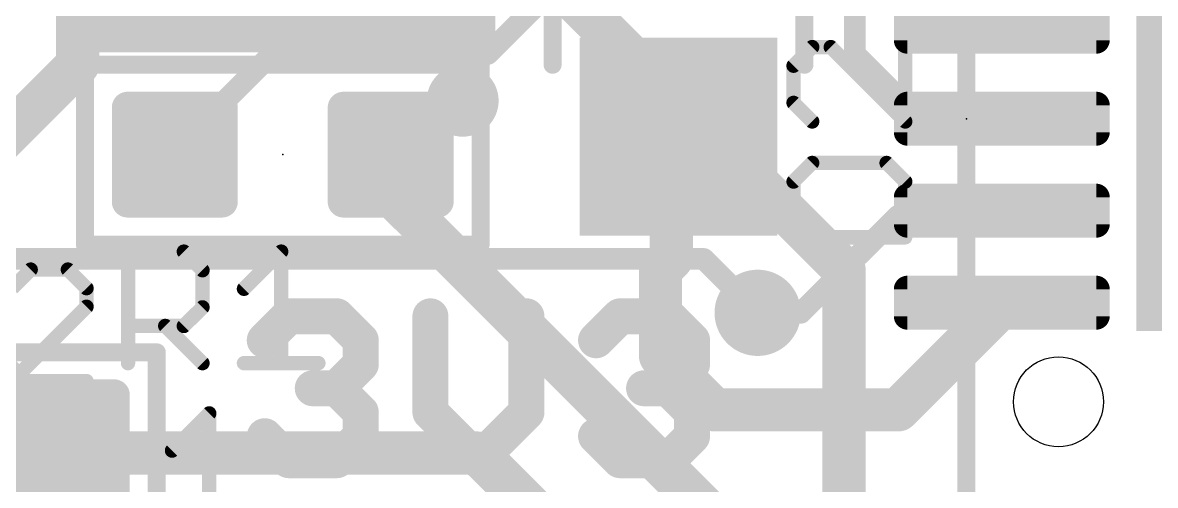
# Model space of a CAD drawing. Extents: x -6.8 to 69.2, y -5 to 26.2.
# Drawn here: x 56.84 to 64.83, y 9.6 to 12.87 of the extents above; entities that cross this region are included whole.
import ezdxf

# ---------------------------------------------------------------- set-up
doc = ezdxf.new("R2010")
doc.units = 0
for name, color, linetype in [('1', 22, 'CONTINUOUS'), ('16', 175, 'CONTINUOUS'), ('18', 82, 'CONTINUOUS'), ('20', 7, 'CONTINUOUS'), ('21', 253, 'CONTINUOUS'), ('23', 7, 'CONTINUOUS'), ('25', 253, 'CONTINUOUS'), ('39', 22, 'CONTINUOUS'), ('41', 22, 'CONTINUOUS'), ('51', 253, 'CONTINUOUS')]:
    doc.layers.add(name, color=color, linetype=linetype)

# ---------------------------------------------------------------- blocks, each defined once
blk = doc.blocks.new('RECT')
blk.add_solid([(-0.5, -0.5), (0.5, -0.5), (-0.5, 0.5), (0.5, 0.5)])
blk = doc.blocks.new('RECT60960X243840R50')
at = {"const_width": 0.0953}
blk.add_lwpolyline([(0.1429, -0.6667), (0.1429, 0.6667, 0.4142), (0.0953, 0.7144), (-0.0953, 0.7144, 0.4142), (-0.1429, 0.6667), (-0.1429, -0.6667, 0.4142), (-0.0953, -0.7144), (0.0953, -0.7144, 0.4142)], format="xyb", close=True, dxfattribs=at)
blk.add_solid([(-0.1191, -0.6906), (0.1191, -0.6906), (-0.1191, 0.6906), (0.1191, 0.6906)])
blk = doc.blocks.new('RECT142240X142240R25')
at = {"const_width": 0.1111}
blk.add_lwpolyline([(0.3889, -0.3334), (0.3889, 0.3334, 0.4142), (0.3334, 0.3889), (-0.3334, 0.3889, 0.4142), (-0.3889, 0.3334), (-0.3889, -0.3334, 0.4142), (-0.3334, -0.3889), (0.3334, -0.3889, 0.4142)], format="xyb", close=True, dxfattribs=at)
blk.add_solid([(-0.3588, -0.3588), (0.3588, -0.3588), (-0.3588, 0.3588), (0.3588, 0.3588)])
blk = doc.blocks.new('ROUNDV')
at = {"const_width": 0.5}
blk.add_lwpolyline([(0, -0.25, 1), (0, 0.25, 1), (0, -0.25)], format="xyb", dxfattribs=at)

msp = doc.modelspace()

# ---------------------------------------------------------------- linework, layer by layer
at = {"layer": '1'}
for points, const_width in [([(62.7126, 12.6492), (62.7126, 13.716)], 0.1524), ([(57.2262, 12.573), (57.2262, 13.4112)], 0.3048), ([(60.1218, 12.6492), (60.7314, 13.2588)], 0.1524), ([(56.4642, 11.811), (57.2262, 12.573)], 0.3048), ([(57.912, 11.9634), (58.5978, 12.6492)], 0.1524), ([(58.5978, 12.6492), (60.1218, 12.6492)], 0.1524), ([(63.1698, 12.192), (62.7126, 12.6492)], 0.1524), ([(63.75, 12.192), (63.1698, 12.192)], 0.1524), ([(61.4172, 12.0396), (61.468, 12.065)], 0.3048), ([(61.4172, 11.2014), (61.4172, 12.0396)], 0.3048), ([(59.436, 11.6586), (59.436, 11.938)], 0.3048), ([(57.912, 11.9634), (57.912, 11.938)], 0.1524), ([(61.7982, 9.2964), (59.436, 11.6586)], 0.3048), ([(63.7032, 11.5062), (63.75, 11.542)], 0.1524), ([(63.0174, 11.5062), (62.3316, 10.8204)], 0.1524), ([(63.7032, 11.5062), (63.0174, 11.5062)], 0.1524), ([(61.341, 11.1252), (61.4172, 11.2014)], 0.3048), ([(61.341, 10.5156), (61.341, 11.1252)], 0.3048), ([(63.7032, 10.8204), (63.75, 10.892)], 0.3048), ([(63.7032, 10.8204), (63.0174, 10.1346)], 0.3048), ([(62.3316, 10.8204), (62.0268, 10.8204)], 0.1524), ([(57.15, 9.906), (56.388, 10.668)], 0.3048), ([(61.722, 10.1346), (61.341, 10.5156)], 0.3048), ([(63.0174, 10.1346), (61.722, 10.1346)], 0.3048), ([(57.2262, 9.8298), (57.15, 9.906)], 0.3048), ([(60.0456, 9.8298), (57.2262, 9.8298)], 0.3048), ([(61.722, 8.1534), (60.0456, 9.8298)], 0.3048)]:
    msp.add_lwpolyline(points, dxfattribs=dict(at, const_width=const_width))
for points, const_width in [([(57.2801, 12.5191, 1), (57.1723, 12.6269)], 0.1524), ([(58.5978, 12.6873, 1), (58.5978, 12.6111)], 0.0762), ([(58.6247, 12.6223, 1), (58.5709, 12.6761)], 0.0762), ([(60.0949, 12.6761, 1), (60.1487, 12.6223)], 0.0762), ([(60.1218, 12.6111, 1), (60.1218, 12.6873)], 0.0762), ([(62.7395, 12.6761, 1), (62.6857, 12.6223)], 0.0762), ([(57.15, 12.573, 1), (57.3024, 12.573)], 0.1524), ([(62.6745, 12.6492, 1), (62.7507, 12.6492)], 0.0762), ([(63.1698, 12.2301, 1), (63.1698, 12.1539)], 0.0762), ([(63.1429, 12.1651, 1), (63.1967, 12.2189)], 0.0762), ([(63.75, 12.1539, 1), (63.75, 12.2301)], 0.0762), ([(61.4934, 12.0396, 1), (61.341, 12.0396)], 0.1524), ([(61.3831, 12.1078, 1), (61.4513, 11.9714)], 0.1524), ([(61.5021, 11.9968, 1), (61.4339, 12.1332)], 0.1524), ([(59.5122, 11.938, 1), (59.3598, 11.938)], 0.1524), ([(57.9501, 11.9634, 1), (57.8739, 11.9634)], 0.0762), ([(57.8851, 11.9903, 1), (57.9389, 11.9365)], 0.0762), ([(57.8739, 11.938, 1), (57.9501, 11.938)], 0.0762), ([(59.4899, 11.7125, 1), (59.3821, 11.6047)], 0.1524), ([(59.3598, 11.6586, 1), (59.5122, 11.6586)], 0.1524), ([(63.7731, 11.5117, 1), (63.7269, 11.5723)], 0.0762), ([(63.0174, 11.5443, 1), (63.0174, 11.4681)], 0.0762), ([(63.0443, 11.4793, 1), (62.9905, 11.5331)], 0.0762), ([(63.6801, 11.5365, 1), (63.7263, 11.4759)], 0.0762), ([(63.7032, 11.4681, 1), (63.7032, 11.5443)], 0.0762), ([(61.4172, 11.1252, 1), (61.2648, 11.1252)], 0.1524), ([(61.341, 11.2014, 1), (61.4934, 11.2014)], 0.1524), ([(61.4711, 11.1475, 1), (61.3633, 11.2553)], 0.1524), ([(61.2871, 11.1791, 1), (61.3949, 11.0713)], 0.1524), ([(63.8138, 10.8503, 1), (63.6862, 10.9337)], 0.1524), ([(63.7571, 10.7665, 1), (63.6493, 10.8743)], 0.1524), ([(62.0268, 10.8585, 1), (62.0268, 10.7823)], 0.0762), ([(62.3047, 10.8473, 1), (62.3585, 10.7935)], 0.0762), ([(62.3316, 10.7823, 1), (62.3316, 10.8585)], 0.0762), ([(63.6394, 10.8621, 1), (63.767, 10.7787)], 0.1524), ([(61.3949, 10.5695, 1), (61.2871, 10.4617)], 0.1524), ([(61.2648, 10.5156, 1), (61.4172, 10.5156)], 0.1524), ([(61.722, 10.2108, 1), (61.722, 10.0584)], 0.1524), ([(61.6681, 10.0807, 1), (61.7759, 10.1885)], 0.1524), ([(62.9635, 10.1885, 1), (63.0713, 10.0807)], 0.1524), ([(63.0174, 10.0584, 1), (63.0174, 10.2108)], 0.1524), ([(57.2039, 9.9599, 1), (57.0961, 9.8521)], 0.1524), ([(57.0961, 9.8521, 1), (57.2039, 9.9599)], 0.1524), ([(57.2262, 9.906, 1), (57.2262, 9.7536)], 0.1524), ([(57.1723, 9.7759, 1), (57.2801, 9.8837)], 0.1524), ([(60.0995, 9.8837, 1), (59.9917, 9.7759)], 0.1524), ([(60.0456, 9.7536, 1), (60.0456, 9.906)], 0.1524)]:
    msp.add_lwpolyline(points, format="xyb", dxfattribs=dict(at, const_width=const_width))
at = {"layer": '16'}
for points, const_width in [([(62.6364, 11.1252), (57.4548, 16.3068)], 0.3048), ([(61.6458, 11.2014), (53.0352, 11.2014)], 0.1524), ([(62.0268, 10.8204), (61.6458, 11.2014)], 0.1524), ([(62.6364, 9.0678), (62.6364, 11.1252)], 0.3048)]:
    msp.add_lwpolyline(points, dxfattribs=dict(at, const_width=const_width))
for points, const_width in [([(61.6727, 11.2283, 1), (61.6189, 11.1745)], 0.0762), ([(61.6458, 11.1633, 1), (61.6458, 11.2395)], 0.0762), ([(62.7126, 11.1252, 1), (62.5602, 11.1252)], 0.1524), ([(62.5825, 11.0713, 1), (62.6903, 11.1791)], 0.1524), ([(61.9999, 10.7935, 1), (62.0537, 10.8473)], 0.0762)]:
    msp.add_lwpolyline(points, format="xyb", dxfattribs=dict(at, const_width=const_width))
at = {"layer": '20'}
msp.add_circle((64.15, 10.192), 0.3175, dxfattribs=at)
at = {"layer": '21'}
for points, const_width in [([(63.5, 8.492), (63.5, 15.892)], 0.127), ([(57.174, 12.724), (57.174, 15.724)], 0.127), ([(60.579, 12.573), (60.579, 14.859)], 0.127), ([(62.357, 14.859), (62.357, 12.573)], 0.127), ([(60.174, 13.0492), (59.8488, 12.724)], 0.127), ([(59.8488, 12.724), (57.174, 12.724)], 0.127), ([(57.277, 11.303), (57.277, 12.573)], 0.127), ([(57.277, 12.573), (60.071, 12.573)], 0.127), ([(60.071, 12.573), (60.071, 11.303)], 0.127), ([(60.071, 11.303), (57.277, 11.303)], 0.127), ([(58.547, 10.6264), (58.7165, 10.7959)], 0.254), ([(58.7165, 10.7959), (59.0554, 10.7959)], 0.254), ([(59.0554, 10.7959), (59.2249, 10.6264)], 0.254), ([(59.7164, 10.7959), (59.7164, 10.118)], 0.254), ([(60.3943, 10.118), (60.3943, 10.7959)], 0.254), ([(60.8858, 10.6264), (61.0553, 10.7959)], 0.254), ([(61.0553, 10.7959), (61.3942, 10.7959)], 0.254), ([(61.3942, 10.7959), (61.5637, 10.6264)], 0.254), ([(59.2249, 10.6264), (59.2249, 10.4569)], 0.254), ([(61.5637, 10.6264), (61.5637, 10.4569)], 0.254), ([(54.991, 10.541), (57.785, 10.541)], 0.127), ([(57.785, 10.541), (57.785, 9.271)], 0.127), ([(59.2249, 10.4569), (59.0554, 10.2874)], 0.254), ([(61.5637, 10.4569), (61.3942, 10.2874)], 0.254), ([(59.0554, 10.2874), (58.886, 10.2874)], 0.254), ([(59.0554, 10.2874), (59.2249, 10.118)], 0.254), ([(61.3942, 10.2874), (61.2248, 10.2874)], 0.254), ([(61.3942, 10.2874), (61.5637, 10.118)], 0.254), ([(59.2249, 10.118), (59.2249, 9.9485)], 0.254), ([(59.7164, 10.118), (60.0554, 9.779)], 0.254), ([(60.0554, 9.779), (60.3943, 10.118)], 0.254), ([(61.5637, 10.118), (61.5637, 9.9485)], 0.254), ([(58.7165, 9.779), (58.547, 9.9485)], 0.254), ([(59.2249, 9.9485), (59.0554, 9.779)], 0.254), ([(61.0553, 9.779), (60.8858, 9.9485)], 0.254), ([(61.5637, 9.9485), (61.3942, 9.779)], 0.254), ([(59.0554, 9.779), (58.7165, 9.779)], 0.254), ([(61.3942, 9.779), (61.0553, 9.779)], 0.254)]:
    msp.add_lwpolyline(points, dxfattribs=dict(at, const_width=const_width))
for points, const_width in [([(57.174, 12.7558, 1), (57.174, 12.6922)], 0.0635), ([(57.1422, 12.724, 1), (57.2058, 12.724)], 0.0635), ([(59.8263, 12.7465, 1), (59.8713, 12.7015)], 0.0635), ([(59.8488, 12.6922, 1), (59.8488, 12.7558)], 0.0635), ([(57.3088, 12.573, 1), (57.2452, 12.573)], 0.0635), ([(57.277, 12.6048, 1), (57.277, 12.5412)], 0.0635), ([(60.1028, 12.573, 1), (60.0393, 12.573)], 0.0635), ([(60.071, 12.5412, 1), (60.071, 12.6048)], 0.0635), ([(59.944, 12.192, 1), (59.944, 12.446, 1), (59.944, 12.192)], 0.254), ([(60.5472, 12.573, 1), (60.6108, 12.573)], 0.0635), ([(62.3253, 12.573, 1), (62.3888, 12.573)], 0.0635), ([(57.277, 11.3348, 1), (57.277, 11.2713)], 0.0635), ([(60.071, 11.2713, 1), (60.071, 11.3348)], 0.0635), ([(57.2452, 11.303, 1), (57.3088, 11.303)], 0.0635), ([(60.0393, 11.303, 1), (60.1028, 11.303)], 0.0635), ([(58.7165, 10.8594, 1), (58.7165, 10.7324)], 0.127), ([(58.7614, 10.751, 1), (58.6716, 10.8408)], 0.127), ([(59.1003, 10.8408, 1), (59.0105, 10.751)], 0.127), ([(59.0554, 10.7324, 1), (59.0554, 10.8594)], 0.127), ([(59.7799, 10.7959, 1), (59.6529, 10.7959)], 0.127), ([(60.4578, 10.7959, 1), (60.3308, 10.7959)], 0.127), ([(61.0553, 10.8594, 1), (61.0553, 10.7324)], 0.127), ([(61.1002, 10.751, 1), (61.0104, 10.8408)], 0.127), ([(61.4391, 10.8408, 1), (61.3493, 10.751)], 0.127), ([(61.3942, 10.7324, 1), (61.3942, 10.8594)], 0.127), ([(58.5021, 10.6713, 1), (58.5919, 10.5815)], 0.127), ([(59.2884, 10.6264, 1), (59.1614, 10.6264)], 0.127), ([(59.18, 10.5815, 1), (59.2698, 10.6713)], 0.127), ([(60.8409, 10.6713, 1), (60.9307, 10.5815)], 0.127), ([(61.6272, 10.6264, 1), (61.5002, 10.6264)], 0.127), ([(61.5188, 10.5815, 1), (61.6086, 10.6713)], 0.127), ([(57.8168, 10.541, 1), (57.7533, 10.541)], 0.0635), ([(57.785, 10.5092, 1), (57.785, 10.5728)], 0.0635), ([(59.2698, 10.412, 1), (59.18, 10.5018)], 0.127), ([(61.6086, 10.412, 1), (61.5188, 10.5018)], 0.127), ([(59.1614, 10.4569, 1), (59.2884, 10.4569)], 0.127), ([(61.5002, 10.4569, 1), (61.6272, 10.4569)], 0.127), ([(58.886, 10.3509, 1), (58.886, 10.2239)], 0.127), ([(59.1003, 10.3323, 1), (59.0105, 10.2425)], 0.127), ([(59.0105, 10.3323, 1), (59.1003, 10.2425)], 0.127), ([(59.0554, 10.2239, 1), (59.0554, 10.3509)], 0.127), ([(61.2248, 10.3509, 1), (61.2248, 10.2239)], 0.127), ([(61.4391, 10.3323, 1), (61.3493, 10.2425)], 0.127), ([(61.3493, 10.3323, 1), (61.4391, 10.2425)], 0.127), ([(61.3942, 10.2239, 1), (61.3942, 10.3509)], 0.127), ([(59.2884, 10.118, 1), (59.1614, 10.118)], 0.127), ([(59.7613, 10.1629, 1), (59.6715, 10.0731)], 0.127), ([(60.4392, 10.0731, 1), (60.3494, 10.1629)], 0.127), ([(61.6272, 10.118, 1), (61.5002, 10.118)], 0.127), ([(59.18, 10.0731, 1), (59.2698, 10.1629)], 0.127), ([(59.6529, 10.118, 1), (59.7799, 10.118)], 0.127), ([(60.3308, 10.118, 1), (60.4578, 10.118)], 0.127), ([(61.5188, 10.0731, 1), (61.6086, 10.1629)], 0.127), ([(58.5919, 9.9934, 1), (58.5021, 9.9036)], 0.127), ([(59.2698, 9.9036, 1), (59.18, 9.9934)], 0.127), ([(60.9307, 9.9934, 1), (60.8409, 9.9036)], 0.127), ([(61.6086, 9.9036, 1), (61.5188, 9.9934)], 0.127), ([(59.1614, 9.9485, 1), (59.2884, 9.9485)], 0.127), ([(61.5002, 9.9485, 1), (61.6272, 9.9485)], 0.127), ([(58.7165, 9.8425, 1), (58.7165, 9.7155)], 0.127), ([(58.6716, 9.7341, 1), (58.7614, 9.8239)], 0.127), ([(59.0105, 9.8239, 1), (59.1003, 9.7341)], 0.127), ([(59.0554, 9.7155, 1), (59.0554, 9.8425)], 0.127), ([(60.0105, 9.8239, 1), (60.1003, 9.7341)], 0.127), ([(60.0105, 9.7341, 1), (60.1003, 9.8239)], 0.127), ([(61.0553, 9.8425, 1), (61.0553, 9.7155)], 0.127), ([(61.0104, 9.7341, 1), (61.1002, 9.8239)], 0.127), ([(61.3493, 9.8239, 1), (61.4391, 9.7341)], 0.127), ([(61.3942, 9.7155, 1), (61.3942, 9.8425)], 0.127)]:
    msp.add_lwpolyline(points, format="xyb", dxfattribs=dict(at, const_width=const_width))
at = {"layer": '23'}
for p in [(63.5, 12.192), (58.674, 11.938)]:
    msp.add_point(p, dxfattribs=at)
at = {"layer": '25', "const_width": 0.1016}
for points in [[(62.4115, 12.6978), (62.2801, 12.5664)], [(62.5428, 12.6978), (62.4115, 12.6978)], [(63.0682, 12.1724), (62.5428, 12.6978)], [(63.0682, 12.6978), (63.0682, 12.1724)], [(62.2801, 12.5664), (62.2801, 12.3037)], [(62.2801, 12.3037), (62.4115, 12.1724)], [(62.4115, 11.8792), (62.2801, 11.7478)], [(62.9369, 11.8792), (62.4115, 11.8792)], [(63.0682, 11.7478), (62.9369, 11.8792)], [(62.2801, 11.7478), (62.2801, 11.3538)], [(63.0682, 11.3538), (63.0682, 11.7478)], [(62.2801, 11.3538), (63.0682, 11.3538)], [(57.5818, 10.4648), (57.5818, 11.2529)], [(57.5818, 11.2529), (57.9758, 11.2529)], [(57.9758, 11.2529), (58.1072, 11.1215)], [(58.4004, 10.9902), (58.6631, 11.2529)], [(58.6631, 11.2529), (58.6631, 10.4648)], [(56.8946, 11.1259), (56.7632, 10.9945)], [(57.1573, 11.1259), (56.8946, 11.1259)], [(57.2886, 10.9945), (57.1573, 11.1259)], [(58.1072, 11.1215), (58.1072, 10.8588)], [(57.2886, 10.8632), (57.2886, 10.9945)], [(56.7632, 10.3378), (57.2886, 10.8632)], [(58.1072, 10.8588), (57.9758, 10.7275)], [(57.9758, 10.7275), (57.5818, 10.7275)], [(57.8445, 10.7275), (58.1072, 10.4648)], [(58.4004, 10.4648), (58.9258, 10.4648)], [(57.2886, 10.3378), (56.7632, 10.3378)], [(57.0738, 10.1099), (57.0738, 9.3218)], [(57.8924, 9.8472), (58.1551, 10.1099)], [(58.1551, 10.1099), (58.1551, 9.3218)]]:
    msp.add_lwpolyline(points, dxfattribs=at)
at = {"layer": '25', "const_width": 0.0508}
for points in [[(62.4115, 12.7232, 1), (62.4115, 12.6724)], [(62.4294, 12.6798, 1), (62.3935, 12.7157)], [(62.5608, 12.7157, 1), (62.5249, 12.6798)], [(62.5428, 12.6724, 1), (62.5428, 12.7232)], [(63.0936, 12.6978, 1), (63.0428, 12.6978)], [(62.3055, 12.5664, 1), (62.2547, 12.5664)], [(62.2622, 12.5844, 1), (62.2981, 12.5485)], [(62.2547, 12.3037, 1), (62.3055, 12.3037)], [(62.2981, 12.3217, 1), (62.2622, 12.2858)], [(62.3935, 12.1544, 1), (62.4294, 12.1903)], [(63.0428, 12.1724, 1), (63.0936, 12.1724)], [(63.0502, 12.1544, 1), (63.0862, 12.1903)], [(62.4115, 11.9046, 1), (62.4115, 11.8538)], [(62.4294, 11.8612, 1), (62.3935, 11.8971)], [(62.9548, 11.8971, 1), (62.9189, 11.8612)], [(62.9369, 11.8538, 1), (62.9369, 11.9046)], [(62.3055, 11.7478, 1), (62.2547, 11.7478)], [(62.2622, 11.7658, 1), (62.2981, 11.7299)], [(63.0936, 11.7478, 1), (63.0428, 11.7478)], [(63.0502, 11.7299, 1), (63.0862, 11.7658)], [(62.2801, 11.3792, 1), (62.2801, 11.3284)], [(62.2547, 11.3538, 1), (62.3055, 11.3538)], [(63.0428, 11.3538, 1), (63.0936, 11.3538)], [(63.0682, 11.3284, 1), (63.0682, 11.3792)], [(57.6072, 11.2529, 1), (57.5564, 11.2529)], [(57.5818, 11.2783, 1), (57.5818, 11.2275)], [(57.9938, 11.2708, 1), (57.9579, 11.2349)], [(57.9758, 11.2275, 1), (57.9758, 11.2783)], [(58.6885, 11.2529, 1), (58.6377, 11.2529)], [(58.681, 11.2349, 1), (58.6451, 11.2708)], [(56.8946, 11.1513, 1), (56.8946, 11.1005)], [(56.9125, 11.1079, 1), (56.8766, 11.1438)], [(57.1752, 11.1438, 1), (57.1393, 11.1079)], [(57.1573, 11.1005, 1), (57.1573, 11.1513)], [(58.1326, 11.1215, 1), (58.0818, 11.1215)], [(58.0892, 11.1036, 1), (58.1251, 11.1395)], [(57.314, 10.9945, 1), (57.2632, 10.9945)], [(57.2706, 10.9766, 1), (57.3066, 11.0125)], [(58.3824, 11.0081, 1), (58.4183, 10.9722)], [(57.2632, 10.8632, 1), (57.314, 10.8632)], [(57.3066, 10.8452, 1), (57.2706, 10.8811)], [(58.0818, 10.8588, 1), (58.1326, 10.8588)], [(58.1251, 10.8409, 1), (58.0892, 10.8768)], [(57.5818, 10.7529, 1), (57.5818, 10.7021)], [(57.8625, 10.7455, 1), (57.8265, 10.7095)], [(57.9579, 10.7455, 1), (57.9938, 10.7095)], [(57.9758, 10.7021, 1), (57.9758, 10.7529)], [(57.5564, 10.4648, 1), (57.6072, 10.4648)], [(58.0892, 10.4468, 1), (58.1251, 10.4828)], [(58.4004, 10.4902, 1), (58.4004, 10.4394)], [(58.6377, 10.4648, 1), (58.6885, 10.4648)], [(58.9258, 10.4394, 1), (58.9258, 10.4902)], [(57.2886, 10.3124, 1), (57.2886, 10.3632)], [(57.0992, 10.1099, 1), (57.0484, 10.1099)], [(58.1805, 10.1099, 1), (58.1297, 10.1099)], [(58.173, 10.0919, 1), (58.1371, 10.1278)], [(57.8744, 9.8651, 1), (57.9103, 9.8292)]]:
    msp.add_lwpolyline(points, format="xyb", dxfattribs=at)
at = {"layer": '51', "const_width": 0.0635}
for points in [[(60.833, 12.6048, 1), (60.833, 12.5412)], [(62.103, 12.5412, 1), (62.103, 12.6048)]]:
    msp.add_lwpolyline(points, format="xyb", dxfattribs=at)
at = {"layer": '51', "const_width": 0.127}
msp.add_lwpolyline([(62.103, 12.573), (60.833, 12.573)], dxfattribs=at)

# ---------------------------------------------------------------- block references
at = {"layer": '1'}
for name, p, rotation in [('RECT60960X243840R50', (63.75, 12.842), 270), ('RECT142240X142240R25', (57.912, 11.938), 180), ('RECT142240X142240R25', (59.436, 11.938), 180), ('RECT60960X243840R50', (63.75, 12.192), 270), ('RECT60960X243840R50', (63.75, 11.542), 270), ('RECT60960X243840R50', (63.75, 10.892), 270)]:
    msp.add_blockref(name, p, dxfattribs=dict(at, rotation=rotation))
at = {"layer": '1', "xscale": 1.397, "yscale": 1.397, "rotation": 270}
msp.add_blockref('RECT', (61.468, 12.065), dxfattribs=at)
at = {"layer": '1'}
msp.add_blockref('RECT142240X142240R25', (57.15, 9.906), dxfattribs=at)
at = {"layer": '18', "xscale": 0.6096, "yscale": 0.6096}
msp.add_blockref('ROUNDV', (62.0268, 10.8204), dxfattribs=at)
msp.add_blockref('ROUNDV', (62.0268, 10.8204), dxfattribs=at)
at = {"layer": '39', "xscale": 3, "yscale": 3, "rotation": 90}
msp.add_blockref('RECT', (58.674, 14.224), dxfattribs=at)
at = {"layer": '41', "xscale": 3, "yscale": 0.4, "rotation": 90}
msp.add_blockref('RECT', (64.9, 12.192), dxfattribs=at)
at = {"layer": '51', "xscale": 0.75, "yscale": 0.85, "rotation": 270}
msp.add_blockref('RECT', (61.443, 12.141), dxfattribs=at)

doc.saveas('drawing.dxf')
